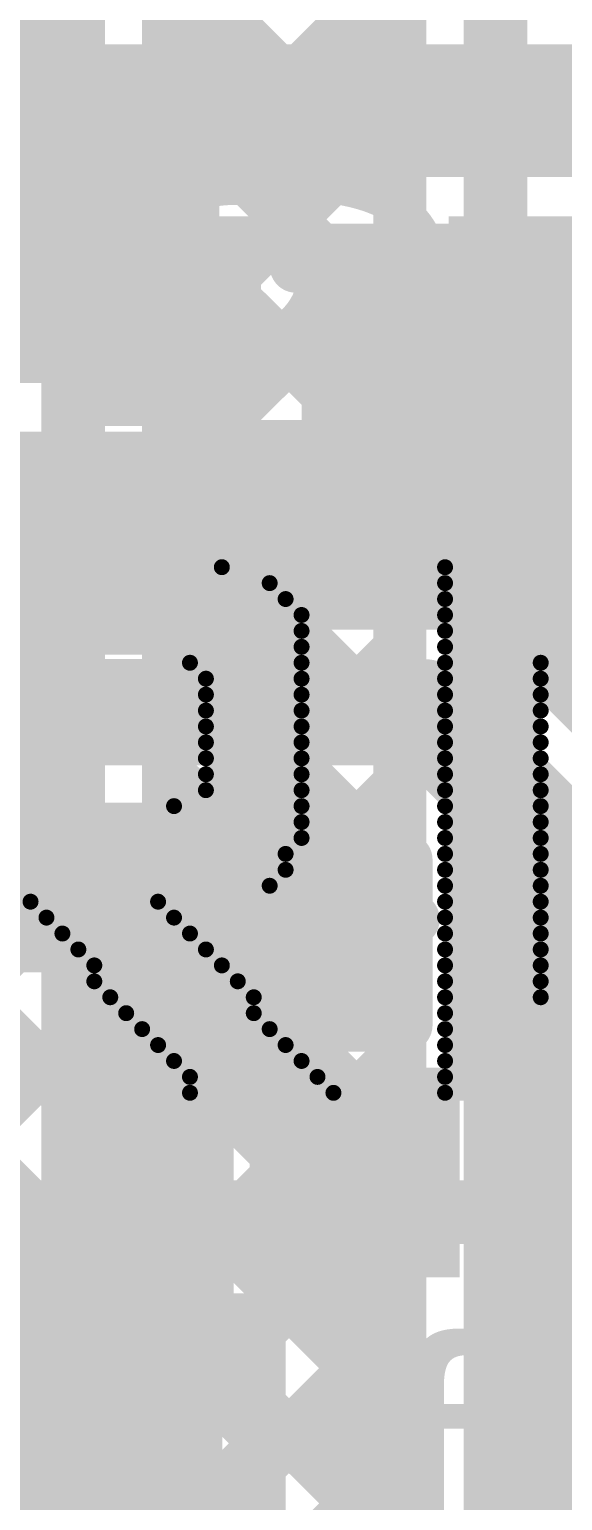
# Model space of a CAD drawing. Header units: millimetres. Extents: x -0.33 to 3.26, y -0.12 to 2.83.
# Drawn here: x 2.3628 to 2.4631, y 1.6632 to 1.9403 of the extents above; entities that cross this region are included whole.
import ezdxf

# ---------------------------------------------------------------- set-up
doc = ezdxf.new("R2010")
doc.units = ezdxf.units.MM
doc.header["$MEASUREMENT"] = 0
for name, color, linetype in [('BottomLayer', 5, 'Continuous'), ('BottomOverlay', 54, 'Continuous'), ('BottomPaste', 16, 'Continuous'), ('BottomSolder', 6, 'Continuous'), ('TopLayer', 1, 'Continuous'), ('TopOverlay', 2, 'Continuous')]:
    doc.layers.add(name, color=color, linetype=linetype)
doc.styles.add('Agency FB', font='', dxfattribs={"height": 0.2})
doc.styles.add('Arial', font='', dxfattribs={"height": 0.2})
doc.styles.get('Agency FB').set_extended_font_data('Agency FB')
doc.styles.get('Arial').set_extended_font_data('Arial')

# ---------------------------------------------------------------- blocks, each defined once
blk = doc.blocks.new('SOT23_3_B_186')
at = {"layer": 'BottomLayer'}
for points in [[(-0.02166, 0.02657), (-0.05316, 0.02657), (-0.05316, 0.05807), (-0.02166, 0.05807)], [(0.05314, 0.02657), (0.02165, 0.02657), (0.02165, 0.05807), (0.05314, 0.05807)], [(0.01574, -0.05807), (-0.01575, -0.05807), (-0.01575, -0.02657), (0.01574, -0.02657)]]:
    blk.add_hatch(color=5, dxfattribs=at).paths.add_polyline_path(points)
at = {"layer": 'BottomPaste'}
for points in [[(-0.02166, 0.02657), (-0.05316, 0.02657), (-0.05316, 0.05807), (-0.02166, 0.05807)], [(0.05314, 0.02657), (0.02165, 0.02657), (0.02165, 0.05807), (0.05314, 0.05807)], [(0.01574, -0.05807), (-0.01575, -0.05807), (-0.01575, -0.02657), (0.01574, -0.02657)]]:
    blk.add_hatch(color=16, dxfattribs=at).paths.add_polyline_path(points)
at = {"layer": 'BottomSolder'}
for points in [[(-0.01766, 0.02257), (-0.05716, 0.02257), (-0.05716, 0.06207), (-0.01766, 0.06207)], [(0.05714, 0.02257), (0.01765, 0.02257), (0.01765, 0.06207), (0.05714, 0.06207)], [(0.01974, -0.06207), (-0.01975, -0.06207), (-0.01975, -0.02257), (0.01974, -0.02257)]]:
    blk.add_hatch(color=6, dxfattribs=at).paths.add_polyline_path(points)
at = {"layer": 'BottomOverlay'}
for points, const_width in [([(-0.06409, 0.068, 1), (-0.07393, 0.068, 1)], 0.00984), ([(-0.07639, 0.068, 1), (-0.07147, 0.068, 1)], 0.00492), ([(-0.06655, 0.068, 1), (-0.06162, 0.068, 1)], 0.00492), ([(-0.01351, 0.032, 1), (-0.00851, 0.032, 1)], 0.005), ([(0.00849, 0.032, 1), (0.01349, 0.032, 1)], 0.005), ([(-0.06651, 0.03, 1), (-0.06151, 0.03, 1)], 0.005), ([(0.06149, 0.03, 1), (0.06649, 0.03, 1)], 0.005), ([(-0.06651, -0.032, 1), (-0.06151, -0.032, 1)], 0.005), ([(-0.06651, -0.032, 1), (-0.06151, -0.032, 1)], 0.005), ([(-0.03151, -0.032, 1), (-0.02651, -0.032, 1)], 0.005), ([(0.02649, -0.031, 1), (0.03149, -0.031, 1)], 0.005), ([(0.06149, -0.031, 1), (0.06649, -0.031, 1)], 0.005), ([(0.06149, -0.031, 1), (0.06649, -0.031, 1)], 0.005)]:
    blk.add_lwpolyline(points, format="xyb", close=True, dxfattribs=dict(at, const_width=const_width))
at = {"layer": 'BottomOverlay', "const_width": 0.01}
for points in [[(0.01099, 0.032), (-0.01101, 0.032)], [(-0.06401, 0.03), (-0.06401, -0.032)], [(0.06399, 0.03), (0.06399, -0.031)], [(-0.02901, -0.032), (-0.06401, -0.032)], [(0.06399, -0.031), (0.02899, -0.031)]]:
    blk.add_lwpolyline(points, dxfattribs=at)
blk = doc.blocks.new('SOT23_3_B_190')
at = {"layer": 'BottomLayer'}
for points in [[(-0.02166, 0.02657), (-0.05316, 0.02657), (-0.05316, 0.05807), (-0.02166, 0.05807)], [(0.05314, 0.02657), (0.02165, 0.02657), (0.02165, 0.05807), (0.05314, 0.05807)], [(0.01574, -0.05807), (-0.01575, -0.05807), (-0.01575, -0.02657), (0.01574, -0.02657)]]:
    blk.add_hatch(color=5, dxfattribs=at).paths.add_polyline_path(points)
at = {"layer": 'BottomPaste'}
for points in [[(-0.02166, 0.02657), (-0.05316, 0.02657), (-0.05316, 0.05807), (-0.02166, 0.05807)], [(0.05314, 0.02657), (0.02165, 0.02657), (0.02165, 0.05807), (0.05314, 0.05807)], [(0.01574, -0.05807), (-0.01575, -0.05807), (-0.01575, -0.02657), (0.01574, -0.02657)]]:
    blk.add_hatch(color=16, dxfattribs=at).paths.add_polyline_path(points)
at = {"layer": 'BottomSolder'}
for points in [[(-0.01766, 0.02257), (-0.05716, 0.02257), (-0.05716, 0.06207), (-0.01766, 0.06207)], [(0.05714, 0.02257), (0.01765, 0.02257), (0.01765, 0.06207), (0.05714, 0.06207)], [(0.01974, -0.06207), (-0.01975, -0.06207), (-0.01975, -0.02257), (0.01974, -0.02257)]]:
    blk.add_hatch(color=6, dxfattribs=at).paths.add_polyline_path(points)
at = {"layer": 'BottomOverlay'}
for points, const_width in [([(-0.06409, 0.068, 1), (-0.07393, 0.068, 1)], 0.00984), ([(-0.07639, 0.068, 1), (-0.07147, 0.068, 1)], 0.00492), ([(-0.06655, 0.068, 1), (-0.06162, 0.068, 1)], 0.00492), ([(-0.01351, 0.032, 1), (-0.00851, 0.032, 1)], 0.005), ([(0.00849, 0.032, 1), (0.01349, 0.032, 1)], 0.005), ([(-0.06651, 0.03, 1), (-0.06151, 0.03, 1)], 0.005), ([(0.06149, 0.03, 1), (0.06649, 0.03, 1)], 0.005), ([(-0.06651, -0.032, 1), (-0.06151, -0.032, 1)], 0.005), ([(-0.06651, -0.032, 1), (-0.06151, -0.032, 1)], 0.005), ([(-0.03151, -0.032, 1), (-0.02651, -0.032, 1)], 0.005), ([(0.02649, -0.031, 1), (0.03149, -0.031, 1)], 0.005), ([(0.06149, -0.031, 1), (0.06649, -0.031, 1)], 0.005), ([(0.06149, -0.031, 1), (0.06649, -0.031, 1)], 0.005)]:
    blk.add_lwpolyline(points, format="xyb", close=True, dxfattribs=dict(at, const_width=const_width))
at = {"layer": 'BottomOverlay', "const_width": 0.01}
for points in [[(0.01099, 0.032), (-0.01101, 0.032)], [(-0.06401, 0.03), (-0.06401, -0.032)], [(0.06399, 0.03), (0.06399, -0.031)], [(-0.02901, -0.032), (-0.06401, -0.032)], [(0.06399, -0.031), (0.02899, -0.031)]]:
    blk.add_lwpolyline(points, dxfattribs=at)
blk = doc.blocks.new('SOT23_3_B_194')
at = {"layer": 'BottomLayer'}
for points in [[(-0.02166, 0.02657), (-0.05316, 0.02657), (-0.05316, 0.05807), (-0.02166, 0.05807)], [(0.05314, 0.02657), (0.02165, 0.02657), (0.02165, 0.05807), (0.05314, 0.05807)], [(0.01574, -0.05807), (-0.01575, -0.05807), (-0.01575, -0.02657), (0.01574, -0.02657)]]:
    blk.add_hatch(color=5, dxfattribs=at).paths.add_polyline_path(points)
at = {"layer": 'BottomPaste'}
for points in [[(-0.02166, 0.02657), (-0.05316, 0.02657), (-0.05316, 0.05807), (-0.02166, 0.05807)], [(0.05314, 0.02657), (0.02165, 0.02657), (0.02165, 0.05807), (0.05314, 0.05807)], [(0.01574, -0.05807), (-0.01575, -0.05807), (-0.01575, -0.02657), (0.01574, -0.02657)]]:
    blk.add_hatch(color=16, dxfattribs=at).paths.add_polyline_path(points)
at = {"layer": 'BottomSolder'}
for points in [[(-0.01766, 0.02257), (-0.05716, 0.02257), (-0.05716, 0.06207), (-0.01766, 0.06207)], [(0.05714, 0.02257), (0.01765, 0.02257), (0.01765, 0.06207), (0.05714, 0.06207)], [(0.01974, -0.06207), (-0.01975, -0.06207), (-0.01975, -0.02257), (0.01974, -0.02257)]]:
    blk.add_hatch(color=6, dxfattribs=at).paths.add_polyline_path(points)
at = {"layer": 'BottomOverlay'}
for points, const_width in [([(-0.06409, 0.068, 1), (-0.07393, 0.068, 1)], 0.00984), ([(-0.07639, 0.068, 1), (-0.07147, 0.068, 1)], 0.00492), ([(-0.06655, 0.068, 1), (-0.06162, 0.068, 1)], 0.00492), ([(-0.01351, 0.032, 1), (-0.00851, 0.032, 1)], 0.005), ([(0.00849, 0.032, 1), (0.01349, 0.032, 1)], 0.005), ([(-0.06651, 0.03, 1), (-0.06151, 0.03, 1)], 0.005), ([(0.06149, 0.03, 1), (0.06649, 0.03, 1)], 0.005), ([(-0.06651, -0.032, 1), (-0.06151, -0.032, 1)], 0.005), ([(-0.06651, -0.032, 1), (-0.06151, -0.032, 1)], 0.005), ([(-0.03151, -0.032, 1), (-0.02651, -0.032, 1)], 0.005), ([(0.02649, -0.031, 1), (0.03149, -0.031, 1)], 0.005), ([(0.06149, -0.031, 1), (0.06649, -0.031, 1)], 0.005), ([(0.06149, -0.031, 1), (0.06649, -0.031, 1)], 0.005)]:
    blk.add_lwpolyline(points, format="xyb", close=True, dxfattribs=dict(at, const_width=const_width))
at = {"layer": 'BottomOverlay', "const_width": 0.01}
for points in [[(0.01099, 0.032), (-0.01101, 0.032)], [(-0.06401, 0.03), (-0.06401, -0.032)], [(0.06399, 0.03), (0.06399, -0.031)], [(-0.02901, -0.032), (-0.06401, -0.032)], [(0.06399, -0.031), (0.02899, -0.031)]]:
    blk.add_lwpolyline(points, dxfattribs=at)

msp = doc.modelspace()

# ---------------------------------------------------------------- hatches: boundary and pattern name
at = {"layer": 'BottomLayer'}
msp.add_hatch(color=5, dxfattribs=at).paths.add_polyline_path([(2.41399, 1.83068), (2.49199, 1.83068), (2.49199, 1.90368), (2.41399, 1.90368)])

# ---------------------------------------------------------------- linework, layer by layer
for points, const_width in [([(2.09514, 1.925), (2.928, 1.925)], 0.025), ([(2.38603, 1.88736), (2.38603, 1.92297)], 0.025), ([(2.33283, 1.88618), (2.38578, 1.88618)], 0.025), ([(2.38578, 1.88618), (2.3866, 1.88535)], 0.025), ([(2.33099, 1.84918), (2.44549, 1.84918)], 0.02), ([(2.46111, 1.81868), (2.50399, 1.81868)], 0.01), ([(2.46111, 1.81868), (2.47692, 1.80286)], 0.01), ([(2.46416, 1.81562), (2.46722, 1.81868)], 0.01), ([(2.33099, 1.81168), (2.43699, 1.81168)], 0.02), ([(2.43699, 1.81168), (2.4614, 1.78727)], 0.02), ([(2.4614, 1.64035), (2.4614, 1.78727)], 0.02), ([(2.33099, 1.78968), (2.42788, 1.78968)], 0.01), ([(2.34829, 1.78968), (2.39625, 1.74171)], 0.01), ([(2.35315, 1.76118), (2.38165, 1.78968)], 0.01), ([(2.35733, 1.73708), (2.40993, 1.78968)], 0.01), ([(2.37657, 1.78968), (2.4135, 1.75275)], 0.01), ([(2.40485, 1.78968), (2.43365, 1.76088)], 0.01), ([(2.42788, 1.78968), (2.43365, 1.7839)], 0.01), ([(2.33283, 1.77518), (2.37378, 1.77518)], 0.025), ([(2.37378, 1.77518), (2.3866, 1.76235)], 0.025), ([(2.40129, 1.75275), (2.43305, 1.78451)], 0.01), ([(2.43365, 1.75275), (2.43365, 1.7839)], 0.01), ([(2.3866, 1.64035), (2.3866, 1.76235)], 0.025), ([(2.42957, 1.75275), (2.43365, 1.75683)], 0.01), ([(2.35733, 1.75235), (2.39625, 1.71343)], 0.01), ([(2.39625, 1.75275), (2.43365, 1.75275)], 0.01), ([(2.39625, 1.74771), (2.40129, 1.75275)], 0.01), ([(2.39625, 1.69725), (2.39625, 1.75275)], 0.01), ([(2.35733, 1.70879), (2.39625, 1.74771)], 0.01), ([(2.35733, 1.72406), (2.406, 1.67539)], 0.01), ([(2.424, 1.61527), (2.424, 1.725)], 0.012), ([(2.35514, 1.67832), (2.39625, 1.71943)], 0.01), ([(2.32728, 1.62218), (2.40236, 1.69725)], 0.01), ([(2.39625, 1.69725), (2.406, 1.69725)], 0.01), ([(2.406, 1.62273), (2.406, 1.69725)], 0.01), ([(2.35733, 1.69578), (2.406, 1.64711)], 0.01), ([(2.35557, 1.62218), (2.406, 1.67261)], 0.01), ([(2.35658, 1.66825), (2.40265, 1.62218)], 0.01)]:
    msp.add_lwpolyline(points, dxfattribs=dict(at, const_width=const_width))
for points, const_width in [([(2.37978, 1.92297, 1), (2.39228, 1.92297, 1)], 0.0125), ([(2.37953, 1.88618, 1), (2.39203, 1.88618, 1)], 0.0125), ([(2.37953, 1.88618, 1), (2.39203, 1.88618, 1)], 0.0125), ([(2.37978, 1.88736, 1), (2.39228, 1.88736, 1)], 0.0125), ([(2.38035, 1.88535, 1), (2.39285, 1.88535, 1)], 0.0125), ([(2.44049, 1.84918, 1), (2.45049, 1.84918, 1)], 0.01), ([(2.45861, 1.81868, 1), (2.46361, 1.81868, 1)], 0.005), ([(2.45861, 1.81868, 1), (2.46361, 1.81868, 1)], 0.005), ([(2.46472, 1.81868, 1), (2.46972, 1.81868, 1)], 0.005), ([(2.43199, 1.81168, 1), (2.44199, 1.81168, 1)], 0.01), ([(2.43199, 1.81168, 1), (2.44199, 1.81168, 1)], 0.01), ([(2.46166, 1.81562, 1), (2.46666, 1.81562, 1)], 0.005), ([(2.4564, 1.78727, 1), (2.4664, 1.78727, 1)], 0.01), ([(2.4564, 1.78727, 1), (2.4664, 1.78727, 1)], 0.01), ([(2.37407, 1.78968, 1), (2.37907, 1.78968, 1)], 0.005), ([(2.37915, 1.78968, 1), (2.38415, 1.78968, 1)], 0.005), ([(2.40235, 1.78968, 1), (2.40735, 1.78968, 1)], 0.005), ([(2.40743, 1.78968, 1), (2.41243, 1.78968, 1)], 0.005), ([(2.42538, 1.78968, 1), (2.43038, 1.78968, 1)], 0.005), ([(2.42538, 1.78968, 1), (2.43038, 1.78968, 1)], 0.005), ([(2.36753, 1.77518, 1), (2.38003, 1.77518, 1)], 0.0125), ([(2.36753, 1.77518, 1), (2.38003, 1.77518, 1)], 0.0125), ([(2.43055, 1.78451, 1), (2.43555, 1.78451, 1)], 0.005), ([(2.43115, 1.7839, 1), (2.43615, 1.7839, 1)], 0.005), ([(2.43115, 1.7839, 1), (2.43615, 1.7839, 1)], 0.005), ([(2.38035, 1.76235, 1), (2.39285, 1.76235, 1)], 0.0125), ([(2.38035, 1.76235, 1), (2.39285, 1.76235, 1)], 0.0125), ([(2.43115, 1.76088, 1), (2.43615, 1.76088, 1)], 0.005), ([(2.43115, 1.75683, 1), (2.43615, 1.75683, 1)], 0.005), ([(2.39375, 1.75275, 1), (2.39875, 1.75275, 1)], 0.005), ([(2.39375, 1.75275, 1), (2.39875, 1.75275, 1)], 0.005), ([(2.39879, 1.75275, 1), (2.40379, 1.75275, 1)], 0.005), ([(2.39879, 1.75275, 1), (2.40379, 1.75275, 1)], 0.005), ([(2.411, 1.75275, 1), (2.416, 1.75275, 1)], 0.005), ([(2.42707, 1.75275, 1), (2.43207, 1.75275, 1)], 0.005), ([(2.43115, 1.75275, 1), (2.43615, 1.75275, 1)], 0.005), ([(2.43115, 1.75275, 1), (2.43615, 1.75275, 1)], 0.005), ([(2.39375, 1.74771, 1), (2.39875, 1.74771, 1)], 0.005), ([(2.39375, 1.74771, 1), (2.39875, 1.74771, 1)], 0.005), ([(2.39375, 1.74171, 1), (2.39875, 1.74171, 1)], 0.005), ([(2.421, 1.725, 1), (2.427, 1.725, 1)], 0.006), ([(2.39375, 1.71943, 1), (2.39875, 1.71943, 1)], 0.005), ([(2.39375, 1.71343, 1), (2.39875, 1.71343, 1)], 0.005), ([(2.39375, 1.69725, 1), (2.39875, 1.69725, 1)], 0.005), ([(2.39375, 1.69725, 1), (2.39875, 1.69725, 1)], 0.005), ([(2.39986, 1.69725, 1), (2.40486, 1.69725, 1)], 0.005), ([(2.4035, 1.69725, 1), (2.4085, 1.69725, 1)], 0.005), ([(2.4035, 1.69725, 1), (2.4085, 1.69725, 1)], 0.005), ([(2.4035, 1.67539, 1), (2.4085, 1.67539, 1)], 0.005), ([(2.4035, 1.67261, 1), (2.4085, 1.67261, 1)], 0.005)]:
    msp.add_lwpolyline(points, format="xyb", close=True, dxfattribs=dict(at, const_width=const_width))
at = {"layer": 'TopLayer'}
for points, const_width in [([(2.371, 1.70817), (2.371, 2.103)], 0.012), ([(2.389, 1.70817), (2.389, 2.103)], 0.01), ([(2.4505, 1.5425), (2.4505, 2.0215)], 0.012), ([(2.4325, 1.5425), (2.4325, 2.00591)], 0.01), ([(2.389, 1.97806), (2.4325, 1.93456)], 0.01), ([(2.389, 1.9328), (2.4325, 1.9763)], 0.01), ([(2.389, 1.95261), (2.4325, 1.9091)], 0.01), ([(2.389, 1.90734), (2.4325, 1.95084)], 0.01), ([(2.389, 1.92715), (2.4325, 1.88365)], 0.01), ([(2.389, 1.88188), (2.4325, 1.92539)], 0.01), ([(2.389, 1.90169), (2.4325, 1.85819)], 0.01), ([(2.389, 1.85643), (2.4325, 1.89993)], 0.01), ([(2.389, 1.87624), (2.4325, 1.83273)], 0.01), ([(2.389, 1.83097), (2.4325, 1.87448)], 0.01), ([(2.389, 1.85078), (2.4325, 1.80728)], 0.01), ([(2.389, 1.80552), (2.4325, 1.84902)], 0.01), ([(2.389, 1.82533), (2.4325, 1.78182)], 0.01), ([(2.389, 1.78006), (2.4325, 1.82356)], 0.01), ([(2.389, 1.79987), (2.4325, 1.75637)], 0.01), ([(2.389, 1.7546), (2.4325, 1.79811)], 0.01), ([(2.389, 1.77442), (2.4325, 1.73091)], 0.01), ([(2.389, 1.72915), (2.4325, 1.77265)], 0.01), ([(2.389, 1.74896), (2.4325, 1.70546)], 0.01), ([(2.38821, 1.70291), (2.4325, 1.7472)], 0.01), ([(2.21842, 1.50766), (2.4325, 1.72174)], 0.01), ([(2.389, 1.7235), (2.4325, 1.68)], 0.01), ([(2.33283, 1.67), (2.371, 1.70817)], 0.012), ([(2.38704, 1.7), (2.4325, 1.65454)], 0.01), ([(2.23115, 1.49493), (2.4325, 1.69629)], 0.01), ([(2.35658, 1.66829), (2.3837, 1.69542)], 0.01), ([(2.37494, 1.68665), (2.4325, 1.62909)], 0.01), ([(2.36221, 1.67392), (2.4325, 1.60363)], 0.01), ([(2.24388, 1.4822), (2.4325, 1.67083)], 0.01)]:
    msp.add_lwpolyline(points, dxfattribs=dict(at, const_width=const_width))
for points, const_width in [([(2.3865, 1.9328, 1), (2.3915, 1.9328, 1)], 0.005), ([(2.43, 1.93456, 1), (2.435, 1.93456, 1)], 0.005), ([(2.3865, 1.92715, 1), (2.3915, 1.92715, 1)], 0.005), ([(2.43, 1.92539, 1), (2.435, 1.92539, 1)], 0.005), ([(2.3865, 1.90734, 1), (2.3915, 1.90734, 1)], 0.005), ([(2.43, 1.9091, 1), (2.435, 1.9091, 1)], 0.005), ([(2.3865, 1.90169, 1), (2.3915, 1.90169, 1)], 0.005), ([(2.43, 1.89993, 1), (2.435, 1.89993, 1)], 0.005), ([(2.43, 1.88365, 1), (2.435, 1.88365, 1)], 0.005), ([(2.3865, 1.88188, 1), (2.3915, 1.88188, 1)], 0.005), ([(2.3865, 1.87624, 1), (2.3915, 1.87624, 1)], 0.005), ([(2.43, 1.87448, 1), (2.435, 1.87448, 1)], 0.005), ([(2.43, 1.85819, 1), (2.435, 1.85819, 1)], 0.005), ([(2.3865, 1.85643, 1), (2.3915, 1.85643, 1)], 0.005), ([(2.3865, 1.85078, 1), (2.3915, 1.85078, 1)], 0.005), ([(2.43, 1.84902, 1), (2.435, 1.84902, 1)], 0.005), ([(2.43, 1.83273, 1), (2.435, 1.83273, 1)], 0.005), ([(2.3865, 1.83097, 1), (2.3915, 1.83097, 1)], 0.005), ([(2.3865, 1.82533, 1), (2.3915, 1.82533, 1)], 0.005), ([(2.43, 1.82356, 1), (2.435, 1.82356, 1)], 0.005), ([(2.43, 1.80728, 1), (2.435, 1.80728, 1)], 0.005), ([(2.3865, 1.80552, 1), (2.3915, 1.80552, 1)], 0.005), ([(2.3865, 1.79987, 1), (2.3915, 1.79987, 1)], 0.005), ([(2.43, 1.79811, 1), (2.435, 1.79811, 1)], 0.005), ([(2.3865, 1.78006, 1), (2.3915, 1.78006, 1)], 0.005), ([(2.43, 1.78182, 1), (2.435, 1.78182, 1)], 0.005), ([(2.3865, 1.77442, 1), (2.3915, 1.77442, 1)], 0.005), ([(2.43, 1.77265, 1), (2.435, 1.77265, 1)], 0.005), ([(2.3865, 1.7546, 1), (2.3915, 1.7546, 1)], 0.005), ([(2.43, 1.75637, 1), (2.435, 1.75637, 1)], 0.005), ([(2.3865, 1.74896, 1), (2.3915, 1.74896, 1)], 0.005), ([(2.43, 1.7472, 1), (2.435, 1.7472, 1)], 0.005), ([(2.43, 1.73091, 1), (2.435, 1.73091, 1)], 0.005), ([(2.3865, 1.72915, 1), (2.3915, 1.72915, 1)], 0.005), ([(2.3865, 1.7235, 1), (2.3915, 1.7235, 1)], 0.005), ([(2.43, 1.72174, 1), (2.435, 1.72174, 1)], 0.005), ([(2.368, 1.70817, 1), (2.374, 1.70817, 1)], 0.006), ([(2.368, 1.70817, 1), (2.374, 1.70817, 1)], 0.006), ([(2.3865, 1.70817, 1), (2.3915, 1.70817, 1)], 0.005), ([(2.3865, 1.70817, 1), (2.3915, 1.70817, 1)], 0.005), ([(2.3865, 1.70817, 1), (2.3915, 1.70817, 1)], 0.005), ([(2.43, 1.70546, 1), (2.435, 1.70546, 1)], 0.005), ([(2.38571, 1.70291, 1), (2.39071, 1.70291, 1)], 0.005), ([(2.38454, 1.7, 1), (2.38954, 1.7, 1)], 0.005), ([(2.3812, 1.69542, 1), (2.3862, 1.69542, 1)], 0.005), ([(2.3812, 1.69542, 1), (2.3862, 1.69542, 1)], 0.005), ([(2.38123, 1.69544, 1), (2.38623, 1.69544, 1)], 0.005), ([(2.43, 1.69629, 1), (2.435, 1.69629, 1)], 0.005), ([(2.37244, 1.68665, 1), (2.37744, 1.68665, 1)], 0.005), ([(2.43, 1.68, 1), (2.435, 1.68, 1)], 0.005), ([(2.35971, 1.67392, 1), (2.36471, 1.67392, 1)], 0.005), ([(2.43, 1.67083, 1), (2.435, 1.67083, 1)], 0.005)]:
    msp.add_lwpolyline(points, format="xyb", close=True, dxfattribs=dict(at, const_width=const_width))
at = {"layer": 'TopLayer', "const_width": 0.01}
for points in [[(2.389, 1.70817, -0.199396), (2.3837, 1.69542)], [(2.389, 1.70817, -0.198912), (2.38373, 1.69544)]]:
    msp.add_lwpolyline(points, format="xyb", dxfattribs=at)
at = {"layer": 'TopOverlay', "const_width": 0.003}
for points in [[(1.931, 1.863), (2.537, 1.863)], [(1.934, 1.86), (2.537, 1.86)], [(1.934, 1.857), (2.537, 1.857)], [(1.937, 1.854), (2.537, 1.854)], [(2.33, 1.839), (2.399, 1.839)], [(2.441, 1.839), (2.498, 1.839)], [(2.327, 1.836), (2.408, 1.836)], [(2.441, 1.836), (2.51, 1.836)], [(2.327, 1.833), (2.411, 1.833)], [(2.441, 1.833), (2.516, 1.833)], [(2.327, 1.83), (2.414, 1.83)], [(2.441, 1.83), (2.522, 1.83)], [(2.327, 1.827), (2.414, 1.827)], [(2.441, 1.827), (2.525, 1.827)], [(2.327, 1.824), (2.414, 1.824)], [(2.441, 1.824), (2.528, 1.824)], [(2.393, 1.821), (2.414, 1.821)], [(2.441, 1.821), (2.459, 1.821)], [(2.396, 1.818), (2.414, 1.818)], [(2.441, 1.818), (2.459, 1.818)], [(2.396, 1.815), (2.414, 1.815)], [(2.441, 1.815), (2.459, 1.815)], [(2.396, 1.812), (2.414, 1.812)], [(2.441, 1.812), (2.459, 1.812)], [(2.396, 1.809), (2.414, 1.809)], [(2.441, 1.809), (2.459, 1.809)], [(2.396, 1.806), (2.414, 1.806)], [(2.441, 1.806), (2.459, 1.806)], [(2.396, 1.803), (2.414, 1.803)], [(2.441, 1.803), (2.459, 1.803)], [(2.396, 1.8), (2.414, 1.8)], [(2.441, 1.8), (2.459, 1.8)], [(2.396, 1.797), (2.414, 1.797)], [(2.441, 1.797), (2.459, 1.797)], [(2.39, 1.794), (2.414, 1.794)], [(2.441, 1.794), (2.459, 1.794)], [(2.327, 1.791), (2.414, 1.791)], [(2.441, 1.791), (2.459, 1.791)], [(2.327, 1.788), (2.414, 1.788)], [(2.441, 1.788), (2.459, 1.788)], [(2.327, 1.785), (2.411, 1.785)], [(2.441, 1.785), (2.459, 1.785)], [(2.327, 1.782), (2.411, 1.782)], [(2.441, 1.782), (2.459, 1.782)], [(2.327, 1.779), (2.408, 1.779)], [(2.441, 1.779), (2.459, 1.779)], [(2.363, 1.776), (2.387, 1.776)], [(2.441, 1.776), (2.459, 1.776)], [(2.366, 1.773), (2.39, 1.773)], [(2.441, 1.773), (2.459, 1.773)], [(2.369, 1.77), (2.393, 1.77)], [(2.441, 1.77), (2.459, 1.77)], [(2.372, 1.767), (2.396, 1.767)], [(2.441, 1.767), (2.459, 1.767)], [(2.375, 1.764), (2.399, 1.764)], [(2.441, 1.764), (2.459, 1.764)], [(2.375, 1.761), (2.402, 1.761)], [(2.441, 1.761), (2.459, 1.761)], [(2.378, 1.758), (2.405, 1.758)], [(2.441, 1.758), (2.459, 1.758)], [(2.381, 1.755), (2.405, 1.755)], [(2.441, 1.755), (2.528, 1.755)], [(2.384, 1.752), (2.408, 1.752)], [(2.441, 1.752), (2.525, 1.752)], [(2.387, 1.749), (2.411, 1.749)], [(2.441, 1.749), (2.522, 1.749)], [(2.39, 1.746), (2.414, 1.746)], [(2.441, 1.746), (2.519, 1.746)], [(2.393, 1.743), (2.417, 1.743)], [(2.441, 1.743), (2.516, 1.743)], [(2.393, 1.74), (2.42, 1.74)], [(2.441, 1.74), (2.507, 1.74)], [(1.895, 1.722), (2.537, 1.722)], [(1.889, 1.719), (2.537, 1.719)], [(1.886, 1.716), (2.537, 1.716)], [(1.88, 1.713), (2.537, 1.713)]]:
    msp.add_lwpolyline(points, dxfattribs=at)
at = {"layer": 'TopOverlay', "const_width": 0.0015}
for points in [[(2.39825, 1.839, 1), (2.39975, 1.839, 1)], [(2.44025, 1.839, 1), (2.44175, 1.839, 1)], [(2.40725, 1.836, 1), (2.40875, 1.836, 1)], [(2.44025, 1.836, 1), (2.44175, 1.836, 1)], [(2.41025, 1.833, 1), (2.41175, 1.833, 1)], [(2.44025, 1.833, 1), (2.44175, 1.833, 1)], [(2.41325, 1.83, 1), (2.41475, 1.83, 1)], [(2.44025, 1.83, 1), (2.44175, 1.83, 1)], [(2.41325, 1.827, 1), (2.41475, 1.827, 1)], [(2.44025, 1.827, 1), (2.44175, 1.827, 1)], [(2.41325, 1.824, 1), (2.41475, 1.824, 1)], [(2.44025, 1.824, 1), (2.44175, 1.824, 1)], [(2.39225, 1.821, 1), (2.39375, 1.821, 1)], [(2.41325, 1.821, 1), (2.41475, 1.821, 1)], [(2.44025, 1.821, 1), (2.44175, 1.821, 1)], [(2.45825, 1.821, 1), (2.45975, 1.821, 1)], [(2.39525, 1.818, 1), (2.39675, 1.818, 1)], [(2.41325, 1.818, 1), (2.41475, 1.818, 1)], [(2.44025, 1.818, 1), (2.44175, 1.818, 1)], [(2.45825, 1.818, 1), (2.45975, 1.818, 1)], [(2.39525, 1.815, 1), (2.39675, 1.815, 1)], [(2.41325, 1.815, 1), (2.41475, 1.815, 1)], [(2.44025, 1.815, 1), (2.44175, 1.815, 1)], [(2.45825, 1.815, 1), (2.45975, 1.815, 1)], [(2.39525, 1.812, 1), (2.39675, 1.812, 1)], [(2.41325, 1.812, 1), (2.41475, 1.812, 1)], [(2.44025, 1.812, 1), (2.44175, 1.812, 1)], [(2.45825, 1.812, 1), (2.45975, 1.812, 1)], [(2.39525, 1.809, 1), (2.39675, 1.809, 1)], [(2.41325, 1.809, 1), (2.41475, 1.809, 1)], [(2.44025, 1.809, 1), (2.44175, 1.809, 1)], [(2.45825, 1.809, 1), (2.45975, 1.809, 1)], [(2.39525, 1.806, 1), (2.39675, 1.806, 1)], [(2.41325, 1.806, 1), (2.41475, 1.806, 1)], [(2.44025, 1.806, 1), (2.44175, 1.806, 1)], [(2.45825, 1.806, 1), (2.45975, 1.806, 1)], [(2.39525, 1.803, 1), (2.39675, 1.803, 1)], [(2.41325, 1.803, 1), (2.41475, 1.803, 1)], [(2.44025, 1.803, 1), (2.44175, 1.803, 1)], [(2.45825, 1.803, 1), (2.45975, 1.803, 1)], [(2.39525, 1.8, 1), (2.39675, 1.8, 1)], [(2.41325, 1.8, 1), (2.41475, 1.8, 1)], [(2.44025, 1.8, 1), (2.44175, 1.8, 1)], [(2.45825, 1.8, 1), (2.45975, 1.8, 1)], [(2.39525, 1.797, 1), (2.39675, 1.797, 1)], [(2.41325, 1.797, 1), (2.41475, 1.797, 1)], [(2.44025, 1.797, 1), (2.44175, 1.797, 1)], [(2.45825, 1.797, 1), (2.45975, 1.797, 1)], [(2.38925, 1.794, 1), (2.39075, 1.794, 1)], [(2.41325, 1.794, 1), (2.41475, 1.794, 1)], [(2.44025, 1.794, 1), (2.44175, 1.794, 1)], [(2.45825, 1.794, 1), (2.45975, 1.794, 1)], [(2.41325, 1.791, 1), (2.41475, 1.791, 1)], [(2.44025, 1.791, 1), (2.44175, 1.791, 1)], [(2.45825, 1.791, 1), (2.45975, 1.791, 1)], [(2.41325, 1.788, 1), (2.41475, 1.788, 1)], [(2.44025, 1.788, 1), (2.44175, 1.788, 1)], [(2.45825, 1.788, 1), (2.45975, 1.788, 1)], [(2.41025, 1.785, 1), (2.41175, 1.785, 1)], [(2.44025, 1.785, 1), (2.44175, 1.785, 1)], [(2.45825, 1.785, 1), (2.45975, 1.785, 1)], [(2.41025, 1.782, 1), (2.41175, 1.782, 1)], [(2.44025, 1.782, 1), (2.44175, 1.782, 1)], [(2.45825, 1.782, 1), (2.45975, 1.782, 1)], [(2.40725, 1.779, 1), (2.40875, 1.779, 1)], [(2.44025, 1.779, 1), (2.44175, 1.779, 1)], [(2.45825, 1.779, 1), (2.45975, 1.779, 1)], [(2.36225, 1.776, 1), (2.36375, 1.776, 1)], [(2.38625, 1.776, 1), (2.38775, 1.776, 1)], [(2.44025, 1.776, 1), (2.44175, 1.776, 1)], [(2.45825, 1.776, 1), (2.45975, 1.776, 1)], [(2.36525, 1.773, 1), (2.36675, 1.773, 1)], [(2.38925, 1.773, 1), (2.39075, 1.773, 1)], [(2.44025, 1.773, 1), (2.44175, 1.773, 1)], [(2.45825, 1.773, 1), (2.45975, 1.773, 1)], [(2.36825, 1.77, 1), (2.36975, 1.77, 1)], [(2.39225, 1.77, 1), (2.39375, 1.77, 1)], [(2.44025, 1.77, 1), (2.44175, 1.77, 1)], [(2.45825, 1.77, 1), (2.45975, 1.77, 1)], [(2.37125, 1.767, 1), (2.37275, 1.767, 1)], [(2.39525, 1.767, 1), (2.39675, 1.767, 1)], [(2.44025, 1.767, 1), (2.44175, 1.767, 1)], [(2.45825, 1.767, 1), (2.45975, 1.767, 1)], [(2.37425, 1.764, 1), (2.37575, 1.764, 1)], [(2.39825, 1.764, 1), (2.39975, 1.764, 1)], [(2.44025, 1.764, 1), (2.44175, 1.764, 1)], [(2.45825, 1.764, 1), (2.45975, 1.764, 1)], [(2.37425, 1.761, 1), (2.37575, 1.761, 1)], [(2.40125, 1.761, 1), (2.40275, 1.761, 1)], [(2.44025, 1.761, 1), (2.44175, 1.761, 1)], [(2.45825, 1.761, 1), (2.45975, 1.761, 1)], [(2.37725, 1.758, 1), (2.37875, 1.758, 1)], [(2.40425, 1.758, 1), (2.40575, 1.758, 1)], [(2.44025, 1.758, 1), (2.44175, 1.758, 1)], [(2.45825, 1.758, 1), (2.45975, 1.758, 1)], [(2.38025, 1.755, 1), (2.38175, 1.755, 1)], [(2.40425, 1.755, 1), (2.40575, 1.755, 1)], [(2.44025, 1.755, 1), (2.44175, 1.755, 1)], [(2.38325, 1.752, 1), (2.38475, 1.752, 1)], [(2.40725, 1.752, 1), (2.40875, 1.752, 1)], [(2.44025, 1.752, 1), (2.44175, 1.752, 1)], [(2.38625, 1.749, 1), (2.38775, 1.749, 1)], [(2.41025, 1.749, 1), (2.41175, 1.749, 1)], [(2.44025, 1.749, 1), (2.44175, 1.749, 1)], [(2.38925, 1.746, 1), (2.39075, 1.746, 1)], [(2.41325, 1.746, 1), (2.41475, 1.746, 1)], [(2.44025, 1.746, 1), (2.44175, 1.746, 1)], [(2.39225, 1.743, 1), (2.39375, 1.743, 1)], [(2.41625, 1.743, 1), (2.41775, 1.743, 1)], [(2.44025, 1.743, 1), (2.44175, 1.743, 1)], [(2.39225, 1.74, 1), (2.39375, 1.74, 1)], [(2.41925, 1.74, 1), (2.42075, 1.74, 1)], [(2.44025, 1.74, 1), (2.44175, 1.74, 1)]]:
    msp.add_lwpolyline(points, format="xyb", close=True, dxfattribs=at)

# ---------------------------------------------------------------- block references
at = {"rotation": 180}
for name, p in [('SOT23_3_B_194', (2.42399, 1.92768)), ('SOT23_3_B_190', (2.42399, 1.80468)), ('SOT23_3_B_186', (2.42399, 1.68268))]:
    msp.add_blockref(name, p, dxfattribs=at)

# ---------------------------------------------------------------- texts
at = {"layer": 'TopOverlay'}
for s, height, rotation, style, p in [('CON_6', 0.06, 270, 'Arial', (2.38059, 2.1524)), ('Manufacturing Security Solutions for the Self Storage Industry', 0.05, 360, 'Agency FB', (1.433, 1.643))]:
    msp.add_text(s, height=height, rotation=rotation, dxfattribs=dict(at, style=style)).set_placement(p)

doc.saveas('drawing.dxf')
